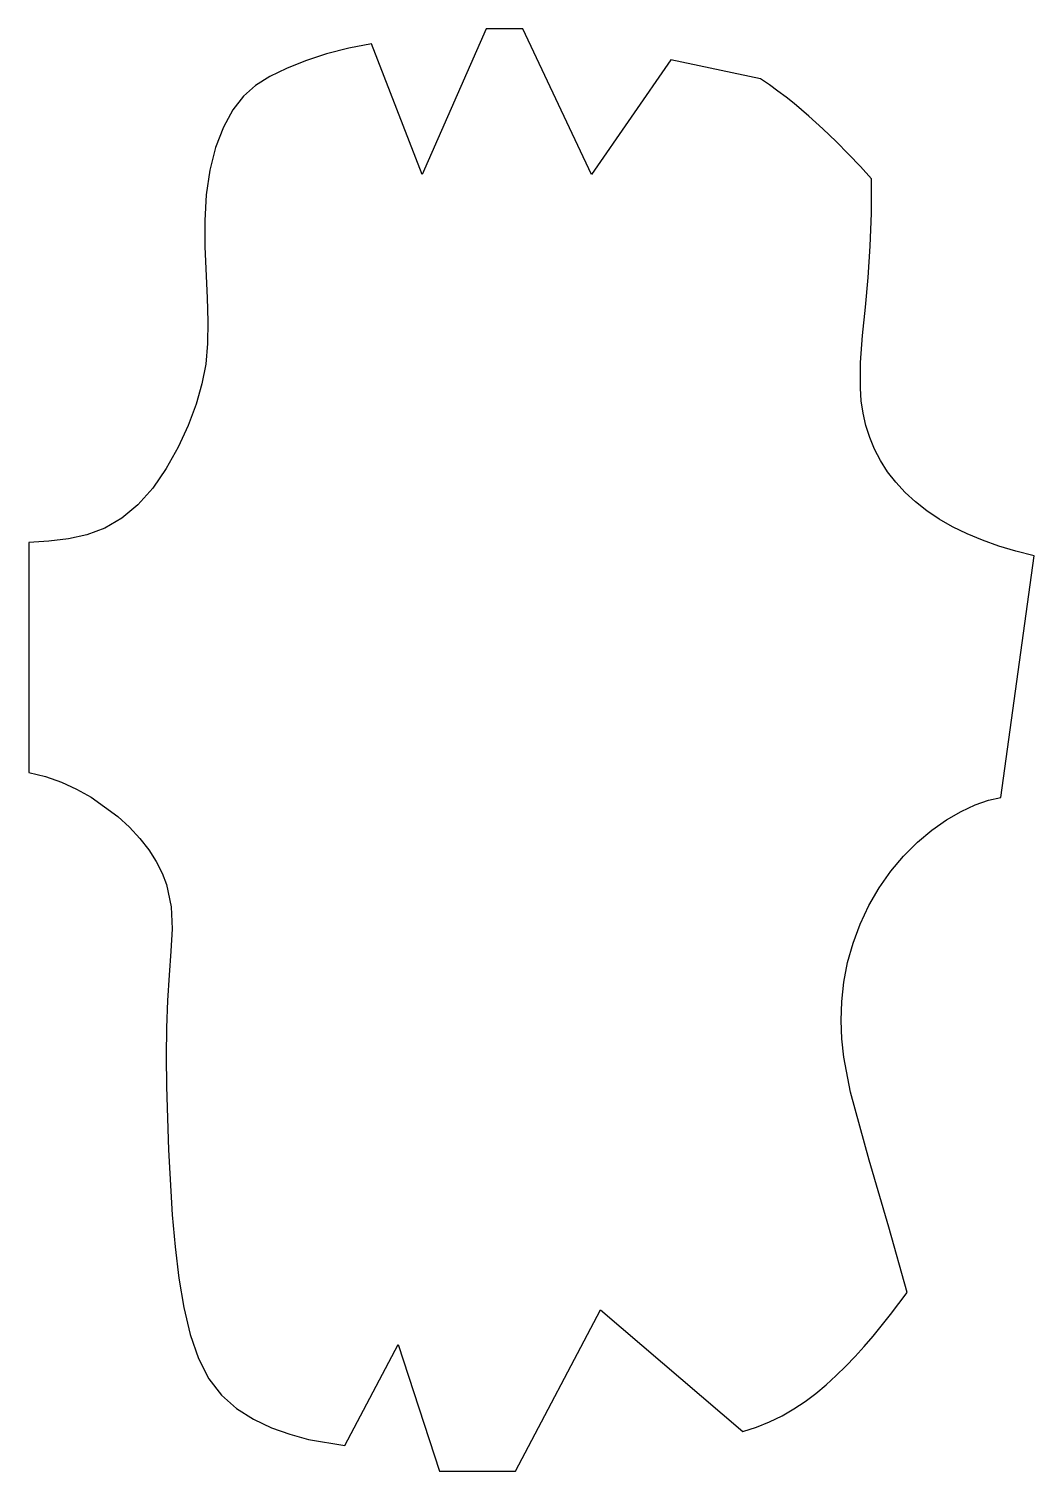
# Model space of a CAD drawing. Extents: x 78 to 220, y 3 to 207.
import ezdxf

# ---------------------------------------------------------------- set-up
doc = ezdxf.new("R2010")
doc.units = 0
doc.layers.get('0').update_dxf_attribs({"linetype": 'CONTINUOUS'})

# ---------------------------------------------------------------- blocks, each defined once
blk = doc.blocks.new('BLOCK_2')
at = {"color": 7}
blk.add_lwpolyline([(147.49, 207.2), (142.31, 207.2), (133.27, 186.64), (126.12, 205.09), (122.9, 204.49), (119.76, 203.67), (116.79, 202.69), (114.09, 201.61), (111.72, 200.47), (109.72, 199.22), (108.01, 197.7), (106.5, 195.76), (105.18, 193.33), (104.08, 190.44), (103.25, 187.21), (102.75, 183.73), (102.54, 180.11), (102.56, 176.42), (102.88, 169.19), (102.99, 165.84), (102.95, 162.73), (102.69, 159.83), (102.15, 157.02), (101.32, 154.15), (100.19, 151.15), (98.77, 148.08), (97.09, 145.08), (95.19, 142.31), (93.09, 139.93), (90.83, 138.04), (88.43, 136.65), (85.91, 135.72), (83.28, 135.14), (80.54, 134.81), (77.7, 134.62), (77.7, 102.14), (80.03, 101.55), (82.29, 100.76), (84.45, 99.79), (86.52, 98.64), (90.26, 95.91), (91.9, 94.4), (93.36, 92.82), (94.63, 91.19), (95.68, 89.56), (96.52, 87.92), (97.15, 86.31), (97.82, 83.16), (97.93, 80.05), (97.76, 76.86), (97.5, 73.49), (97.28, 69.9), (97.14, 66.07), (97.1, 62.02), (97.14, 57.77), (97.41, 48.83), (97.95, 39.63), (98.35, 35.08), (98.89, 30.68), (99.59, 26.52), (100.5, 22.7), (101.67, 19.33), (103.14, 16.47), (104.93, 14.13), (107.04, 12.24), (109.41, 10.74), (111.96, 9.55), (114.58, 8.62), (117.2, 7.9), (122.33, 7.01), (129.85, 21.29), (135.68, 3.41), (146.42, 3.41), (158.42, 26.19), (178.56, 8.99), (180.49, 9.63), (182.33, 10.38), (184.08, 11.24), (185.74, 12.2), (187.33, 13.26), (188.85, 14.4), (190.31, 15.62), (191.72, 16.9), (193.08, 18.23), (194.4, 19.62), (195.69, 21.04), (196.95, 22.5), (199.39, 25.52), (201.74, 28.64), (199.16, 37.88), (196.4, 47.37), (193.76, 56.95), (192.83, 61.9), (192.55, 64.47), (192.45, 67.09), (192.53, 69.78), (192.83, 72.51), (193.35, 75.26), (194.11, 78), (195.1, 80.7), (196.33, 83.32), (197.78, 85.82), (199.43, 88.17), (201.25, 90.32), (203.2, 92.26), (205.24, 93.97), (207.31, 95.43), (209.37, 96.62), (211.35, 97.55), (213.24, 98.21), (214.99, 98.59), (219.69, 132.76), (217.12, 133.39), (214.68, 134.11), (212.38, 134.93), (210.21, 135.83), (208.18, 136.83), (206.28, 137.92), (204.53, 139.09), (202.92, 140.36), (201.46, 141.71), (200.15, 143.13), (198.99, 144.63), (197.99, 146.19), (197.15, 147.8), (196.46, 149.46), (195.93, 151.15), (195.54, 152.88), (195.28, 154.64), (195.15, 156.42), (195.17, 160.08), (195.46, 163.88), (195.85, 167.86), (196.23, 172.06), (196.52, 176.48), (196.7, 181.14), (196.74, 186.02), (195.15, 187.75), (193.48, 189.51), (191.72, 191.3), (189.86, 193.09), (187.88, 194.88), (186.85, 195.77), (185.78, 196.66), (184.66, 197.54), (183.51, 198.41), (182.3, 199.27), (181.05, 200.12), (168.37, 202.83), (157.18, 186.64), (147.49, 207.2)], dxfattribs=at)

msp = doc.modelspace()

# ---------------------------------------------------------------- block references
msp.add_blockref('BLOCK_2', (0, 0))

doc.saveas('drawing.dxf')
